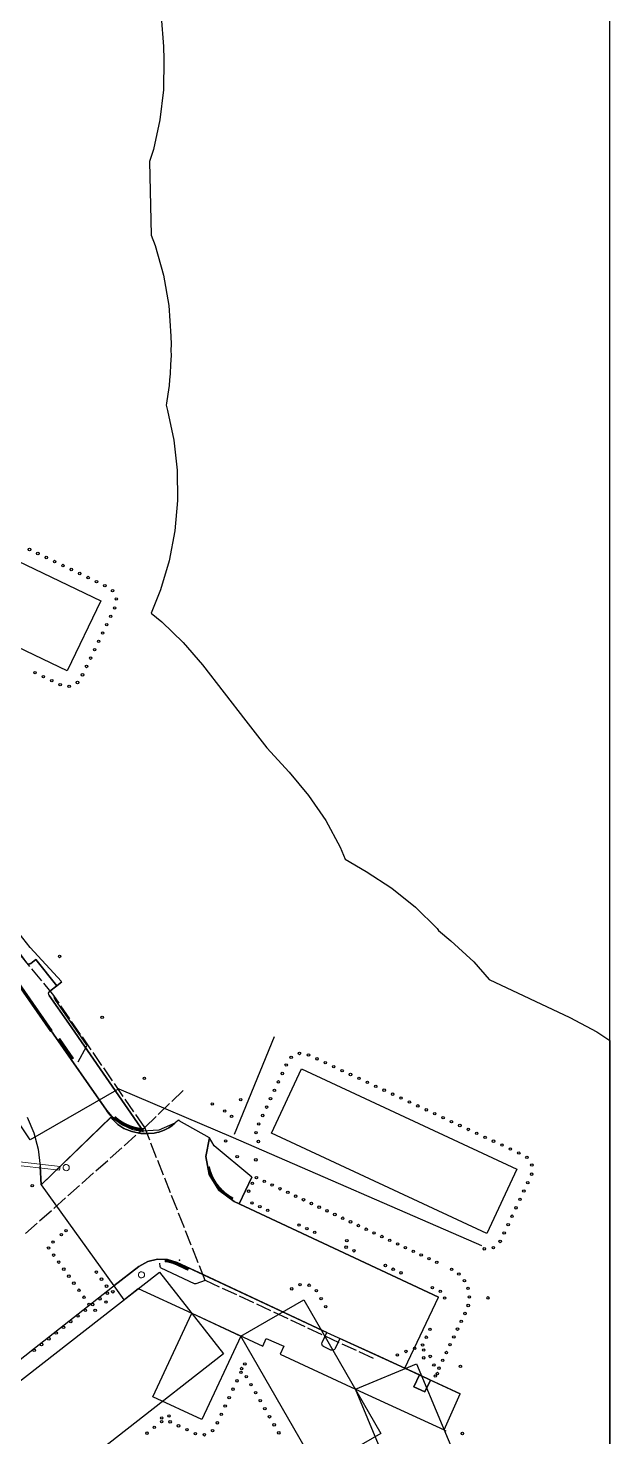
# Model space of a CAD drawing. Header units: metres. Extents: x 376 to 894, y 14078 to 15017.
# Drawn here: x 800.2 to 894.2, y 14376.1 to 14604 of the extents above; entities that cross this region are included whole.
import ezdxf

# ---------------------------------------------------------------- set-up
doc = ezdxf.new("R2010")
doc.units = ezdxf.units.M
doc.linetypes.add('DASHED', pattern=[1.524, 1.27, -0.254])
for name, color, linetype in [('BOUNDARY', 7, 'Continuous'), ('BUILDING', 7, 'Continuous'), ('CROSSWALK', 7, 'Continuous'), ('CURB', 7, 'Continuous'), ('ELECTR_CABLE', 7, 'Continuous'), ('ELECTR_CABLE_COMM', 7, 'Continuous'), ('GROUND', 7, 'Continuous'), ('OVERHEAD_POWER_LINE', 7, 'Continuous'), ('ROAD', 7, 'Continuous'), ('SEWER', 7, 'Continuous'), ('SIDEWALK_PATH', 7, 'Continuous')]:
    doc.layers.add(name, color=color, linetype=linetype)

# ---------------------------------------------------------------- blocks, each defined once
blk = doc.blocks.new('СПИРЕЯ_GREFSHEIM')
blk.add_circle((0, 0), 0.2)
blk = doc.blocks.new('КИЗИЛЬНИК_БЛЕСТЯЩИЙ')
blk.add_circle((0, 0), 0.2)
blk = doc.blocks.new('СНЕЖНОЯГОДНИК_ДОРЕНБОЗА')
blk.add_circle((0, 0), 0.2)
blk = doc.blocks.new('ЛИПА_МЕЛКОЛИСТНАЯ')
blk.add_circle((0, 0), 0.2)

msp = doc.modelspace()

# ---------------------------------------------------------------- linework, layer by layer
at = {"layer": 'BOUNDARY'}
msp.add_lwpolyline([(376.33, 14077.61), (894.21, 14077.61), (894.21, 15017.4), (376.33, 15017.4)], close=True, dxfattribs=at)
at = {"layer": 'BUILDING'}
for points in [[(775.61, 14514.84), (781.05, 14526.18), (811.99, 14511.34), (806.55, 14500)], [(874.35, 14408.99), (839.55, 14425.23), (844.41, 14435.65), (879.21, 14419.42)], [(790.29, 14378.41), (821.44, 14402.77), (831.79, 14389.55), (800.64, 14365.18)], [(847.05, 14370.8), (834.59, 14392.42), (844.78, 14398.3), (857.24, 14376.68)], [(820.37, 14382.6), (826.67, 14396.11), (834.59, 14392.42), (828.3, 14378.91)], [(861.37, 14363.97), (853.11, 14383.83), (863, 14387.94), (871.25, 14368.07)]]:
    msp.add_lwpolyline(points, close=True, dxfattribs=at)
at = {"layer": 'CROSSWALK'}
msp.add_point((824.7, 14404.7), dxfattribs=at)
at = {"layer": 'CURB', "color": 18, "lineweight": 90, "true_color": 0x000000}
msp.add_line((795.97, 14453.25), (803.95, 14441.81), dxfattribs=at)
at = {"layer": 'CURB', "color": 18, "true_color": 0x000000}
for p, q in [((800.65, 14452.68), (801.5, 14453.33)), ((801.5, 14453.33), (804.85, 14449.05)), ((804.85, 14449.05), (803.73, 14448.2)), ((803.63, 14447.52), (806.81, 14442.95)), ((803.95, 14441.81), (804.35, 14441.24)), ((806.81, 14442.95), (818.89, 14425.53)), ((804.35, 14441.24), (812.87, 14428.95)), ((824.47, 14427.28), (824.58, 14427.38)), ((802.34, 14416.87), (802.18, 14419.92)), ((833.52, 14414.2), (866.52, 14398.69)), ((814.08, 14400.56), (818.14, 14403.67)), ((824.33, 14404.33), (847.8, 14393.33)), ((847.74, 14391.37), (848.5, 14393)), ((847.8, 14393.33), (861.08, 14387.24)), ((850.59, 14392.02), (849.82, 14390.4)), ((849.16, 14390.15), (847.98, 14390.71))]:
    msp.add_line(p, q, dxfattribs=at)
at = {"layer": 'CURB', "color": 7}
for p, q in [((801.26, 14390.46), (813.85, 14400.39)), ((813.85, 14400.39), (814.08, 14400.56)), ((793.97, 14384.67), (801.26, 14390.46))]:
    msp.add_line(p, q, dxfattribs=at)
at = {"layer": 'CURB', "color": 18, "true_color": 0x000000}
for points in [[(804.85, 14449.05), (805.69, 14449.69)], [(836.37, 14418.1), (834.34, 14413.81)]]:
    msp.add_lwpolyline(points, dxfattribs=at)
at = {"layer": 'CURB', "color": 18, "ltscale": 0.025, "true_color": 0x000000, "const_width": 0.4, "flags": 128}
msp.add_lwpolyline([(805.23, 14440.54), (807.5, 14437.25)], dxfattribs=at)
for points in [[(814.18, 14427.86, 0.16944), (818.91, 14425.83, 0.16944)], [(829.39, 14419.82, 0.222178), (833.33, 14414.63, 0.222178)], [(822.3, 14404.58, -0.086891), (824.2, 14404.06), (826.13, 14403.15)]]:
    msp.add_lwpolyline(points, format="xyb", dxfattribs=at)
msp.add_lwpolyline([(834.47, 14414.08), (834.47, 14414.08)], close=True, dxfattribs=at)
at = {"layer": 'CURB', "color": 18, "true_color": 0x000000, "flags": 128}
msp.add_lwpolyline([(861.08, 14387.24), (870.06, 14383.08)], dxfattribs=at)
at = {"layer": 'ELECTR_CABLE'}
for points in [[(808.34, 14436.8), (809.67, 14439.25, 0.283986), (809.66, 14439.57), (804.6, 14446.84, -0.075504), (804.56, 14446.92), (804.37, 14447.51)], [(828.84, 14401.43), (827.32, 14400.87, -0.200648), (827.09, 14400.89), (821.74, 14403.42, -0.251174), (821.58, 14403.65), (821.49, 14404.22)]]:
    msp.add_lwpolyline(points, format="xyb", dxfattribs=at)
at = {"layer": 'ELECTR_CABLE', "color": 252, "linetype": 'Continuous', "lineweight": 9, "flags": 128}
msp.add_lwpolyline([(819.05, 14402.32), (819.01, 14402.5), (818.91, 14402.66), (818.77, 14402.77), (818.59, 14402.82), (818.41, 14402.8), (818.24, 14402.72), (818.12, 14402.58), (818.05, 14402.41), (818.05, 14402.23), (818.12, 14402.06), (818.24, 14401.92), (818.41, 14401.84), (818.59, 14401.82), (818.77, 14401.87), (818.91, 14401.98), (819.01, 14402.14), (819.05, 14402.32)], dxfattribs=at)
at = {"layer": 'ELECTR_CABLE_COMM'}
for points in [[(814.87, 14432.4), (814.87, 14432.4), (800.58, 14424.18), (787.79, 14443.3)], [(840, 14440.84), (833.54, 14425.01)], [(814.87, 14432.4), (833.35, 14424.55)], [(833.35, 14424.55), (873.46, 14407.09)]]:
    msp.add_lwpolyline(points, dxfattribs=at)
at = {"layer": 'GROUND'}
msp.add_lwpolyline([(821.73, 14605.89), (822.11, 14601.02), (822.17, 14598.91), (822.08, 14594.01), (821.51, 14589.15), (820.46, 14584.36), (819.83, 14582.41), (820.11, 14570.51), (820.77, 14568.82), (822.09, 14564.03), (822.94, 14559.12), (823.29, 14554.15), (823.32, 14552.81), (823.29, 14551.91), (823.32, 14551.05), (823.23, 14549.59), (823.19, 14548.05), (823.07, 14547.11), (823.02, 14546.2), (822.79, 14544.8), (822.61, 14543.33), (822.54, 14542.99), (822.76, 14542.15), (823.77, 14537.35), (824.3, 14532.47), (824.35, 14527.55), (823.92, 14522.66), (823.01, 14517.83), (821.64, 14513.12), (820.11, 14509.33), (821.83, 14507.97), (825.29, 14504.63), (828.4, 14500.98), (835.41, 14491.92), (838.78, 14487.57), (842.41, 14483.62), (845.55, 14479.85), (848.31, 14475.79), (850.66, 14471.48), (851.47, 14469.57), (854.86, 14467.58), (858.98, 14464.87), (862.81, 14461.78), (866.32, 14458.33), (866.55, 14458.04), (868.54, 14456.37), (872.24, 14452.93), (874.75, 14450.07), (887.78, 14443.95), (892.13, 14441.64), (894.21, 14440.25), (894.21, 14335.05)], dxfattribs=at)
at = {"layer": 'OVERHEAD_POWER_LINE', "color": 251, "linetype": 'Continuous', "lineweight": 9}
msp.add_line((867.79, 14377.01), (867.44, 14377.25), dxfattribs=at)
at = {"layer": 'OVERHEAD_POWER_LINE', "linetype": 'DASHED', "ltscale": 2}
for points in [[(804.37, 14447.52), (785.83, 14469.91), (771.68, 14495.31)], [(819.06, 14426.15), (804.37, 14447.52)], [(799.81, 14409.01), (819.06, 14426.15), (825.6, 14432.42)], [(828.84, 14401.43), (819.06, 14426.15)], [(856.04, 14388.77), (828.84, 14401.43)]]:
    msp.add_lwpolyline(points, dxfattribs=at)
at = {"layer": 'ROAD'}
msp.add_lwpolyline([(800.1, 14427.83), (801.16, 14425.3), (801.85, 14422.65), (802.18, 14419.92), (802.34, 14416.87), (813.71, 14427.93), (813.48, 14428.17), (813.27, 14428.42), (813.06, 14428.68), (812.87, 14428.95), (804.35, 14441.24), (795.97, 14453.25)], dxfattribs=at)
for points in [[(833.52, 14414.2), (831.04, 14416.01), (829.47, 14418.53), (828.92, 14421.46), (829.52, 14424.47), (824.65, 14427.25), (824.58, 14427.38), (824.47, 14427.28), (824.33, 14427.18), (824.2, 14427.08), (824.06, 14426.98), (823.92, 14426.88), (823.96, 14426.83), (823.57, 14426.52), (823.5, 14426.46), (822.95, 14426.1), (822.51, 14425.87), (822.2, 14425.71), (821.35, 14425.42), (821.03, 14425.33), (820.62, 14425.26), (819.67, 14425.16), (818.44, 14425.2), (816.96, 14425.52), (816.12, 14425.85), (815.72, 14426.01), (814.74, 14426.64), (813.9, 14427.46), (813.63, 14427.85), (802.34, 14416.87), (814.08, 14400.56), (818.14, 14403.67), (819.57, 14404.48), (821.14, 14404.86), (822.75, 14404.82), (824.33, 14404.33), (847.8, 14393.33), (861.08, 14387.24), (866.52, 14398.69)], [(821.03, 14425.33), (821.35, 14425.42), (822.2, 14425.71), (822.51, 14425.87), (822.95, 14426.1), (823.5, 14426.46), (823.57, 14426.52), (823.96, 14426.83), (823.92, 14426.88), (821.35, 14425.74), (818.63, 14425.55), (815.99, 14426.29), (813.71, 14427.93), (813.63, 14427.85), (813.9, 14427.46), (814.74, 14426.64), (815.72, 14426.01), (816.12, 14425.85), (816.96, 14425.52), (818.44, 14425.2), (819.67, 14425.16), (820.62, 14425.26)]]:
    msp.add_lwpolyline(points, close=True, dxfattribs=at)
at = {"layer": 'SEWER', "color": 252, "linetype": 'Continuous', "lineweight": 9, "flags": 128}
for points in [[(797.45, 14420.76), (805.38, 14419.87), (805.31, 14419.27), (796.76, 14420.24)], [(806.88, 14419.67), (806.85, 14419.85), (806.75, 14420), (806.6, 14420.12), (806.43, 14420.17), (806.24, 14420.15), (806.08, 14420.07), (805.95, 14419.93), (805.89, 14419.76), (805.89, 14419.58), (805.95, 14419.4), (806.08, 14419.27), (806.24, 14419.19), (806.43, 14419.17), (806.6, 14419.22), (806.75, 14419.33), (806.85, 14419.49), (806.88, 14419.67)]]:
    msp.add_lwpolyline(points, dxfattribs=at)
at = {"layer": 'SIDEWALK_PATH'}
for points in [[(800.54, 14455.28), (799.37, 14456.79), (795.87, 14461.32), (788.86, 14470.38), (788.05, 14469.79), (794.52, 14460.54), (798.42, 14454.97), (799.94, 14452.79), (800.01, 14452.72), (800.09, 14452.66), (800.18, 14452.61), (800.27, 14452.59), (800.38, 14452.58), (800.47, 14452.6), (800.57, 14452.63), (800.65, 14452.68), (801.5, 14453.33), (804.85, 14449.05), (805.62, 14449.76)], [(836.37, 14418.1), (830.29, 14423.21), (829.52, 14424.47), (828.92, 14421.46), (829.47, 14418.53), (831.04, 14416.01), (833.52, 14414.2), (834.34, 14413.81)], [(857.03, 14389.12), (850.59, 14392.02), (849.82, 14390.4), (849.77, 14390.31), (849.71, 14390.24), (849.63, 14390.18), (849.54, 14390.14), (849.45, 14390.11), (849.35, 14390.11), (849.25, 14390.12), (849.16, 14390.15), (847.98, 14390.71), (847.82, 14390.83), (847.72, 14390.99), (847.69, 14391.18), (847.74, 14391.37), (848.5, 14393), (847.8, 14393.33), (827.81, 14402.7), (825.73, 14403.67), (824.33, 14404.33), (822.75, 14404.82), (821.14, 14404.86), (819.57, 14404.48), (818.14, 14403.67), (814.08, 14400.56), (815.72, 14398.29), (818.02, 14400.09), (826.66, 14396.1), (838.14, 14390.77), (838.71, 14392.04), (841.52, 14390.78), (840.94, 14389.48), (853.11, 14383.83), (858.4, 14381.4), (867.44, 14377.25), (870.06, 14383.08), (865.25, 14385.3), (864.35, 14383.39), (862.53, 14384.23), (863.44, 14386.15), (861.08, 14387.24), (860.59, 14387.46)], [(865.25, 14385.3), (863.44, 14386.15), (862.53, 14384.23), (864.35, 14383.39)]]:
    msp.add_lwpolyline(points, close=True, dxfattribs=at)
msp.add_lwpolyline([(795.97, 14453.25), (804.35, 14441.24), (812.87, 14428.95), (814.05, 14427.6), (815.49, 14426.56), (817.12, 14425.85), (818.89, 14425.53), (806.81, 14442.95), (803.63, 14447.52), (803.55, 14447.69), (803.54, 14447.88), (803.61, 14448.06), (803.73, 14448.2), (804.85, 14449.05), (801.5, 14453.33), (800.65, 14452.68), (800.57, 14452.63), (800.47, 14452.6), (800.38, 14452.58), (800.27, 14452.59), (800.18, 14452.61)], dxfattribs=at)

# ---------------------------------------------------------------- block references
at = {"layer": 'BUSH'}
for name, p in [('СНЕЖНОЯГОДНИК_ДОРЕНБОЗА', (800.45, 14519.65)), ('СНЕЖНОЯГОДНИК_ДОРЕНБОЗА', (801.8, 14519)), ('СНЕЖНОЯГОДНИК_ДОРЕНБОЗА', (803.16, 14518.35)), ('СНЕЖНОЯГОДНИК_ДОРЕНБОЗА', (804.51, 14517.7)), ('СНЕЖНОЯГОДНИК_ДОРЕНБОЗА', (805.86, 14517.05)), ('СНЕЖНОЯГОДНИК_ДОРЕНБОЗА', (807.21, 14516.41)), ('СНЕЖНОЯГОДНИК_ДОРЕНБОЗА', (808.56, 14515.76)), ('СНЕЖНОЯГОДНИК_ДОРЕНБОЗА', (809.92, 14515.11)), ('СНЕЖНОЯГОДНИК_ДОРЕНБОЗА', (811.27, 14514.46)), ('СНЕЖНОЯГОДНИК_ДОРЕНБОЗА', (812.62, 14513.81)), ('СНЕЖНОЯГОДНИК_ДОРЕНБОЗА', (813.87, 14512.99)), ('СНЕЖНОЯГОДНИК_ДОРЕНБОЗА', (814.21, 14510.19)), ('СНЕЖНОЯГОДНИК_ДОРЕНБОЗА', (814.47, 14511.65)), ('СНЕЖНОЯГОДНИК_ДОРЕНБОЗА', (813.57, 14508.84)), ('СНЕЖНОЯГОДНИК_ДОРЕНБОЗА', (812.27, 14506.13)), ('СНЕЖНОЯГОДНИК_ДОРЕНБОЗА', (812.92, 14507.49)), ('СНЕЖНОЯГОДНИК_ДОРЕНБОЗА', (810.97, 14503.43)), ('СНЕЖНОЯГОДНИК_ДОРЕНБОЗА', (811.62, 14504.78)), ('СНЕЖНОЯГОДНИК_ДОРЕНБОЗА', (810.32, 14502.08)), ('СНЕЖНОЯГОДНИК_ДОРЕНБОЗА', (801.35, 14499.72)), ('СНЕЖНОЯГОДНИК_ДОРЕНБОЗА', (802.7, 14499.07)), ('СНЕЖНОЯГОДНИК_ДОРЕНБОЗА', (809.02, 14499.37)), ('СНЕЖНОЯГОДНИК_ДОРЕНБОЗА', (809.67, 14500.73)), ('СНЕЖНОЯГОДНИК_ДОРЕНБОЗА', (804.05, 14498.43)), ('СНЕЖНОЯГОДНИК_ДОРЕНБОЗА', (805.41, 14497.78)), ('СНЕЖНОЯГОДНИК_ДОРЕНБОЗА', (806.86, 14497.52)), ('СНЕЖНОЯГОДНИК_ДОРЕНБОЗА', (808.21, 14498.13)), ('СНЕЖНОЯГОДНИК_ДОРЕНБОЗА', (842.73, 14437.5)), ('СНЕЖНОЯГОДНИК_ДОРЕНБОЗА', (844.07, 14438.13)), ('СНЕЖНОЯГОДНИК_ДОРЕНБОЗА', (845.53, 14437.89)), ('СНЕЖНОЯГОДНИК_ДОРЕНБОЗА', (846.89, 14437.26)), ('СНЕЖНОЯГОДНИК_ДОРЕНБОЗА', (841.3, 14434.89)), ('СНЕЖНОЯГОДНИК_ДОРЕНБОЗА', (841.93, 14436.25)), ('СНЕЖНОЯГОДНИК_ДОРЕНБОЗА', (848.24, 14436.63)), ('СНЕЖНОЯГОДНИК_ДОРЕНБОЗА', (849.6, 14435.99)), ('СНЕЖНОЯГОДНИК_ДОРЕНБОЗА', (850.96, 14435.36)), ('СНЕЖНОЯГОДНИК_ДОРЕНБОЗА', (852.32, 14434.72)), ('СНЕЖНОЯГОДНИК_ДОРЕНБОЗА', (840.66, 14433.53)), ('СНЕЖНОЯГОДНИК_ДОРЕНБОЗА', (853.68, 14434.09)), ('СНЕЖНОЯГОДНИК_ДОРЕНБОЗА', (855.04, 14433.45)), ('СНЕЖНОЯГОДНИК_ДОРЕНБОЗА', (856.4, 14432.82)), ('СНЕЖНОЯГОДНИК_ДОРЕНБОЗА', (839.39, 14430.81)), ('СНЕЖНОЯГОДНИК_ДОРЕНБОЗА', (840.03, 14432.17)), ('СНЕЖНОЯГОДНИК_ДОРЕНБОЗА', (857.76, 14432.19)), ('СНЕЖНОЯГОДНИК_ДОРЕНБОЗА', (859.12, 14431.55)), ('СНЕЖНОЯГОДНИК_ДОРЕНБОЗА', (860.48, 14430.92)), ('СНЕЖНОЯГОДНИК_ДОРЕНБОЗА', (861.84, 14430.28)), ('СНЕЖНОЯГОДНИК_ДОРЕНБОЗА', (829.99, 14429.96)), ('СПИРЕЯ_GREFSHEIM', (832, 14428.82)), ('КИЗИЛЬНИК_БЛЕСТЯЩИЙ', (833.1, 14427.96)), ('СНЕЖНОЯГОДНИК_ДОРЕНБОЗА', (838.13, 14428.09)), ('СНЕЖНОЯГОДНИК_ДОРЕНБОЗА', (838.76, 14429.45)), ('СНЕЖНОЯГОДНИК_ДОРЕНБОЗА', (863.2, 14429.65)), ('СНЕЖНОЯГОДНИК_ДОРЕНБОЗА', (864.56, 14429.01)), ('СНЕЖНОЯГОДНИК_ДОРЕНБОЗА', (865.92, 14428.38)), ('СНЕЖНОЯГОДНИК_ДОРЕНБОЗА', (837.49, 14426.73)), ('СНЕЖНОЯГОДНИК_ДОРЕНБОЗА', (867.28, 14427.75)), ('СНЕЖНОЯГОДНИК_ДОРЕНБОЗА', (868.63, 14427.11)), ('СНЕЖНОЯГОДНИК_ДОРЕНБОЗА', (869.99, 14426.48)), ('СНЕЖНОЯГОДНИК_ДОРЕНБОЗА', (871.35, 14425.84)), ('СНЕЖНОЯГОДНИК_ДОРЕНБОЗА', (832.14, 14423.98)), ('СНЕЖНОЯГОДНИК_ДОРЕНБОЗА', (837.05, 14425.31)), ('СНЕЖНОЯГОДНИК_ДОРЕНБОЗА', (837.44, 14423.89)), ('СНЕЖНОЯГОДНИК_ДОРЕНБОЗА', (872.71, 14425.21)), ('СНЕЖНОЯГОДНИК_ДОРЕНБОЗА', (874.07, 14424.57)), ('СНЕЖНОЯГОДНИК_ДОРЕНБОЗА', (875.43, 14423.94)), ('СНЕЖНОЯГОДНИК_ДОРЕНБОЗА', (876.79, 14423.31)), ('СПИРЕЯ_GREFSHEIM', (834.01, 14421.43)), ('СНЕЖНОЯГОДНИК_ДОРЕНБОЗА', (878.15, 14422.67)), ('СНЕЖНОЯГОДНИК_ДОРЕНБОЗА', (879.51, 14422.04)), ('СНЕЖНОЯГОДНИК_ДОРЕНБОЗА', (880.82, 14421.33)), ('СНЕЖНОЯГОДНИК_ДОРЕНБОЗА', (881.62, 14420.08)), ('КИЗИЛЬНИК_БЛЕСТЯЩИЙ', (800.89, 14416.75)), ('КИЗИЛЬНИК_БЛЕСТЯЩИЙ', (836.46, 14417.11)), ('СНЕЖНОЯГОДНИК_ДОРЕНБОЗА', (837.12, 14418.03)), ('СПИРЕЯ_GREFSHEIM', (838.39, 14417.43)), ('КИЗИЛЬНИК_БЛЕСТЯЩИЙ', (839.65, 14416.84)), ('СНЕЖНОЯГОДНИК_ДОРЕНБОЗА', (880.96, 14417.24)), ('СНЕЖНОЯГОДНИК_ДОРЕНБОЗА', (881.58, 14418.61)), ('СПИРЕЯ_GREFSHEIM', (835.86, 14415.85)), ('СНЕЖНОЯГОДНИК_ДОРЕНБОЗА', (840.92, 14416.24)), ('СПИРЕЯ_GREFSHEIM', (842.19, 14415.65)), ('КИЗИЛЬНИК_БЛЕСТЯЩИЙ', (843.45, 14415.05)), ('СНЕЖНОЯГОДНИК_ДОРЕНБОЗА', (844.72, 14414.46)), ('СНЕЖНОЯГОДНИК_ДОРЕНБОЗА', (879.69, 14414.52)), ('СНЕЖНОЯГОДНИК_ДОРЕНБОЗА', (880.32, 14415.88)), ('СНЕЖНОЯГОДНИК_ДОРЕНБОЗА', (836.4, 14413.94)), ('КИЗИЛЬНИК_БЛЕСТЯЩИЙ', (837.67, 14413.35)), ('СПИРЕЯ_GREFSHEIM', (838.94, 14412.75)), ('СПИРЕЯ_GREFSHEIM', (845.99, 14413.86)), ('КИЗИЛЬНИК_БЛЕСТЯЩИЙ', (847.26, 14413.27)), ('СНЕЖНОЯГОДНИК_ДОРЕНБОЗА', (848.52, 14412.67)), ('СПИРЕЯ_GREFSHEIM', (849.79, 14412.08)), ('СНЕЖНОЯГОДНИК_ДОРЕНБОЗА', (879.06, 14413.16)), ('СНЕЖНОЯГОДНИК_ДОРЕНБОЗА', (844.01, 14410.37)), ('КИЗИЛЬНИК_БЛЕСТЯЩИЙ', (845.27, 14409.78)), ('КИЗИЛЬНИК_БЛЕСТЯЩИЙ', (851.06, 14411.48)), ('СНЕЖНОЯГОДНИК_ДОРЕНБОЗА', (852.32, 14410.89)), ('СПИРЕЯ_GREFSHEIM', (853.59, 14410.29)), ('КИЗИЛЬНИК_БЛЕСТЯЩИЙ', (854.86, 14409.7)), ('СНЕЖНОЯГОДНИК_ДОРЕНБОЗА', (877.79, 14410.45)), ('СНЕЖНОЯГОДНИК_ДОРЕНБОЗА', (878.42, 14411.8)), ('СПИРЕЯ_GREFSHEIM', (804.25, 14407.62)), ('КИЗИЛЬНИК_БЛЕСТЯЩИЙ', (806.35, 14409.48)), ('СПИРЕЯ_GREFSHEIM', (846.54, 14409.18)), ('СНЕЖНОЯГОДНИК_ДОРЕНБОЗА', (856.13, 14409.1)), ('СПИРЕЯ_GREFSHEIM', (857.39, 14408.51)), ('КИЗИЛЬНИК_БЛЕСТЯЩИЙ', (858.66, 14407.91)), ('СНЕЖНОЯГОДНИК_ДОРЕНБОЗА', (876.5, 14407.72)), ('СНЕЖНОЯГОДНИК_ДОРЕНБОЗА', (877.15, 14409.09)), ('СНЕЖНОЯГОДНИК_ДОРЕНБОЗА', (803.53, 14406.65)), ('КИЗИЛЬНИК_БЛЕСТЯЩИЙ', (804.35, 14405.51)), ('СНЕЖНОЯГОДНИК_ДОРЕНБОЗА', (851.61, 14406.8)), ('КИЗИЛЬНИК_БЛЕСТЯЩИЙ', (852.88, 14406.21)), ('СНЕЖНОЯГОДНИК_ДОРЕНБОЗА', (859.93, 14407.31)), ('СПИРЕЯ_GREFSHEIM', (861.19, 14406.72)), ('КИЗИЛЬНИК_БЛЕСТЯЩИЙ', (862.46, 14406.12)), ('СНЕЖНОЯГОДНИК_ДОРЕНБОЗА', (863.73, 14405.53)), ('СНЕЖНОЯГОДНИК_ДОРЕНБОЗА', (873.94, 14406.53)), ('СНЕЖНОЯГОДНИК_ДОРЕНБОЗА', (875.41, 14406.73)), ('СПИРЕЯ_GREFSHEIM', (805.17, 14404.38)), ('СНЕЖНОЯГОДНИК_ДОРЕНБОЗА', (805.99, 14403.24)), ('СПИРЕЯ_GREFSHEIM', (857.95, 14403.83)), ('СНЕЖНОЯГОДНИК_ДОРЕНБОЗА', (859.21, 14403.23)), ('СПИРЕЯ_GREFSHEIM', (865, 14404.93)), ('КИЗИЛЬНИК_БЛЕСТЯЩИЙ', (866.26, 14404.34)), ('СПИРЕЯ_GREFSHEIM', (868.65, 14403.22)), ('КИЗИЛЬНИК_БЛЕСТЯЩИЙ', (806.81, 14402.11)), ('СПИРЕЯ_GREFSHEIM', (807.62, 14400.97)), ('СНЕЖНОЯГОДНИК_ДОРЕНБОЗА', (811.26, 14402.76)), ('СПИРЕЯ_GREFSHEIM', (812.08, 14401.62)), ('СНЕЖНОЯГОДНИК_ДОРЕНБОЗА', (844.16, 14400.72)), ('СНЕЖНОЯГОДНИК_ДОРЕНБОЗА', (845.63, 14400.64)), ('КИЗИЛЬНИК_БЛЕСТЯЩИЙ', (860.48, 14402.64)), ('КИЗИЛЬНИК_БЛЕСТЯЩИЙ', (869.82, 14402.45)), ('СНЕЖНОЯГОДНИК_ДОРЕНБОЗА', (870.73, 14401.39)), ('СНЕЖНОЯГОДНИК_ДОРЕНБОЗА', (808.44, 14399.83)), ('КИЗИЛЬНИК_БЛЕСТЯЩИЙ', (809.26, 14398.7)), ('СНЕЖНОЯГОДНИК_ДОРЕНБОЗА', (811.85, 14398.44)), ('КИЗИЛЬНИК_БЛЕСТЯЩИЙ', (812.9, 14400.49)), ('СНЕЖНОЯГОДНИК_ДОРЕНБОЗА', (813.03, 14399.36)), ('СНЕЖНОЯГОДНИК_ДОРЕНБОЗА', (813.91, 14399.58)), ('СНЕЖНОЯГОДНИК_ДОРЕНБОЗА', (842.82, 14400.05)), ('СНЕЖНОЯГОДНИК_ДОРЕНБОЗА', (846.81, 14399.75)), ('СНЕЖНОЯГОДНИК_ДОРЕНБОЗА', (847.57, 14398.46)), ('СПИРЕЯ_GREFSHEIM', (865.55, 14400.25)), ('СНЕЖНОЯГОДНИК_ДОРЕНБОЗА', (866.82, 14399.66)), ('КИЗИЛЬНИК_БЛЕСТЯЩИЙ', (867.52, 14398.57)), ('СПИРЕЯ_GREFSHEIM', (871.31, 14400.13)), ('КИЗИЛЬНИК_БЛЕСТЯЩИЙ', (871.52, 14398.75)), ('СНЕЖНОЯГОДНИК_ДОРЕНБОЗА', (809.48, 14396.59)), ('СПИРЕЯ_GREFSHEIM', (810.08, 14397.56)), ('СНЕЖНОЯГОДНИК_ДОРЕНБОЗА', (810.67, 14397.52)), ('СНЕЖНОЯГОДНИК_ДОРЕНБОЗА', (811.06, 14396.57)), ('СПИРЕЯ_GREFSHEIM', (812.81, 14397.92)), ('СНЕЖНОЯГОДНИК_ДОРЕНБОЗА', (848.32, 14397.16)), ('СПИРЕЯ_GREFSHEIM', (870.81, 14396.07)), ('СНЕЖНОЯГОДНИК_ДОРЕНБОЗА', (871.34, 14397.36)), ('СНЕЖНОЯГОДНИК_ДОРЕНБОЗА', (805.94, 14393.82)), ('СНЕЖНОЯГОДНИК_ДОРЕНБОЗА', (807.12, 14394.74)), ('СНЕЖНОЯГОДНИК_ДОРЕНБОЗА', (808.3, 14395.67)), ('КИЗИЛЬНИК_БЛЕСТЯЩИЙ', (870.21, 14394.81)), ('СНЕЖНОЯГОДНИК_ДОРЕНБОЗА', (803.58, 14391.97)), ('СНЕЖНОЯГОДНИК_ДОРЕНБОЗА', (804.76, 14392.9)), ('СНЕЖНОЯГОДНИК_ДОРЕНБОЗА', (864.56, 14392.23)), ('СПИРЕЯ_GREFSHEIM', (865.16, 14393.49)), ('СПИРЕЯ_GREFSHEIM', (869.01, 14392.28)), ('СНЕЖНОЯГОДНИК_ДОРЕНБОЗА', (869.61, 14393.54)), ('СНЕЖНОЯГОДНИК_ДОРЕНБОЗА', (801.21, 14390.12)), ('СНЕЖНОЯГОДНИК_ДОРЕНБОЗА', (802.4, 14391.05)), ('СНЕЖНОЯГОДНИК_ДОРЕНБОЗА', (859.89, 14389.36)), ('СНЕЖНОЯГОДНИК_ДОРЕНБОЗА', (861.28, 14389.93)), ('СНЕЖНОЯГОДНИК_ДОРЕНБОЗА', (862.69, 14390.42)), ('КИЗИЛЬНИК_БЛЕСТЯЩИЙ', (863.96, 14390.97)), ('СНЕЖНОЯГОДНИК_ДОРЕНБОЗА', (864.15, 14390.16)), ('СНЕЖНОЯГОДНИК_ДОРЕНБОЗА', (865.2, 14389.12)), ('СНЕЖНОЯГОДНИК_ДОРЕНБОЗА', (867.81, 14389.75)), ('КИЗИЛЬНИК_БЛЕСТЯЩИЙ', (868.41, 14391.01)), ('СНЕЖНОЯГОДНИК_ДОРЕНБОЗА', (834.73, 14387.16)), ('СНЕЖНОЯГОДНИК_ДОРЕНБОЗА', (835.24, 14387.9)), ('СПИРЕЯ_GREFSHEIM', (864.15, 14388.89)), ('СНЕЖНОЯГОДНИК_ДОРЕНБОЗА', (865.79, 14387.74)), ('КИЗИЛЬНИК_БЛЕСТЯЩИЙ', (866.61, 14387.22)), ('СПИРЕЯ_GREFSHEIM', (867.21, 14388.48)), ('СНЕЖНОЯГОДНИК_ДОРЕНБОЗА', (833.97, 14385.18)), ('СНЕЖНОЯГОДНИК_ДОРЕНБОЗА', (834.61, 14386.54)), ('СНЕЖНОЯГОДНИК_ДОРЕНБОЗА', (835.48, 14385.86)), ('СНЕЖНОЯГОДНИК_ДОРЕНБОЗА', (836.23, 14384.56)), ('СНЕЖНОЯГОДНИК_ДОРЕНБОЗА', (866.01, 14385.95)), ('СНЕЖНОЯГОДНИК_ДОРЕНБОЗА', (866.36, 14386.35)), ('СНЕЖНОЯГОДНИК_ДОРЕНБОЗА', (832.71, 14382.46)), ('СНЕЖНОЯГОДНИК_ДОРЕНБОЗА', (833.34, 14383.82)), ('СНЕЖНОЯГОДНИК_ДОРЕНБОЗА', (836.98, 14383.26)), ('СНЕЖНОЯГОДНИК_ДОРЕНБОЗА', (832.07, 14381.1)), ('СНЕЖНОЯГОДНИК_ДОРЕНБОЗА', (837.73, 14381.96)), ('СНЕЖНОЯГОДНИК_ДОРЕНБОЗА', (838.48, 14380.66)), ('СНЕЖНОЯГОДНИК_ДОРЕНБОЗА', (821.8, 14378.56)), ('СНЕЖНОЯГОДНИК_ДОРЕНБОЗА', (821.81, 14379.17)), ('СНЕЖНОЯГОДНИК_ДОРЕНБОЗА', (822.98, 14379.49)), ('СНЕЖНОЯГОДНИК_ДОРЕНБОЗА', (823.17, 14378.54)), ('СНЕЖНОЯГОДНИК_ДОРЕНБОЗА', (824.53, 14377.9)), ('СНЕЖНОЯГОДНИК_ДОРЕНБОЗА', (830.81, 14378.38)), ('СНЕЖНОЯГОДНИК_ДОРЕНБОЗА', (831.44, 14379.74)), ('СНЕЖНОЯГОДНИК_ДОРЕНБОЗА', (839.23, 14379.36)), ('СНЕЖНОЯГОДНИК_ДОРЕНБОЗА', (839.98, 14378.06)), ('СНЕЖНОЯГОДНИК_ДОРЕНБОЗА', (819.43, 14376.71)), ('СНЕЖНОЯГОДНИК_ДОРЕНБОЗА', (820.62, 14377.64)), ('СНЕЖНОЯГОДНИК_ДОРЕНБОЗА', (825.89, 14377.27)), ('СНЕЖНОЯГОДНИК_ДОРЕНБОЗА', (827.25, 14376.64)), ('СНЕЖНОЯГОДНИК_ДОРЕНБОЗА', (828.71, 14376.45)), ('СНЕЖНОЯГОДНИК_ДОРЕНБОЗА', (830.03, 14377.11)), ('СНЕЖНОЯГОДНИК_ДОРЕНБОЗА', (840.73, 14376.76)), ('СНЕЖНОЯГОДНИК_ДОРЕНБОЗА', (870.39, 14376.66))]:
    msp.add_blockref(name, p, dxfattribs=at)
at = {"layer": 'TREE'}
for p in [(805.32, 14453.82), (812.19, 14443.98), (819.02, 14434.12), (834.58, 14430.66), (837.02, 14420.92), (805.6, 14408.82), (851.73, 14407.85), (874.52, 14398.59), (870.08, 14387.53)]:
    msp.add_blockref('ЛИПА_МЕЛКОЛИСТНАЯ', p, dxfattribs=at)

doc.saveas('drawing.dxf')
